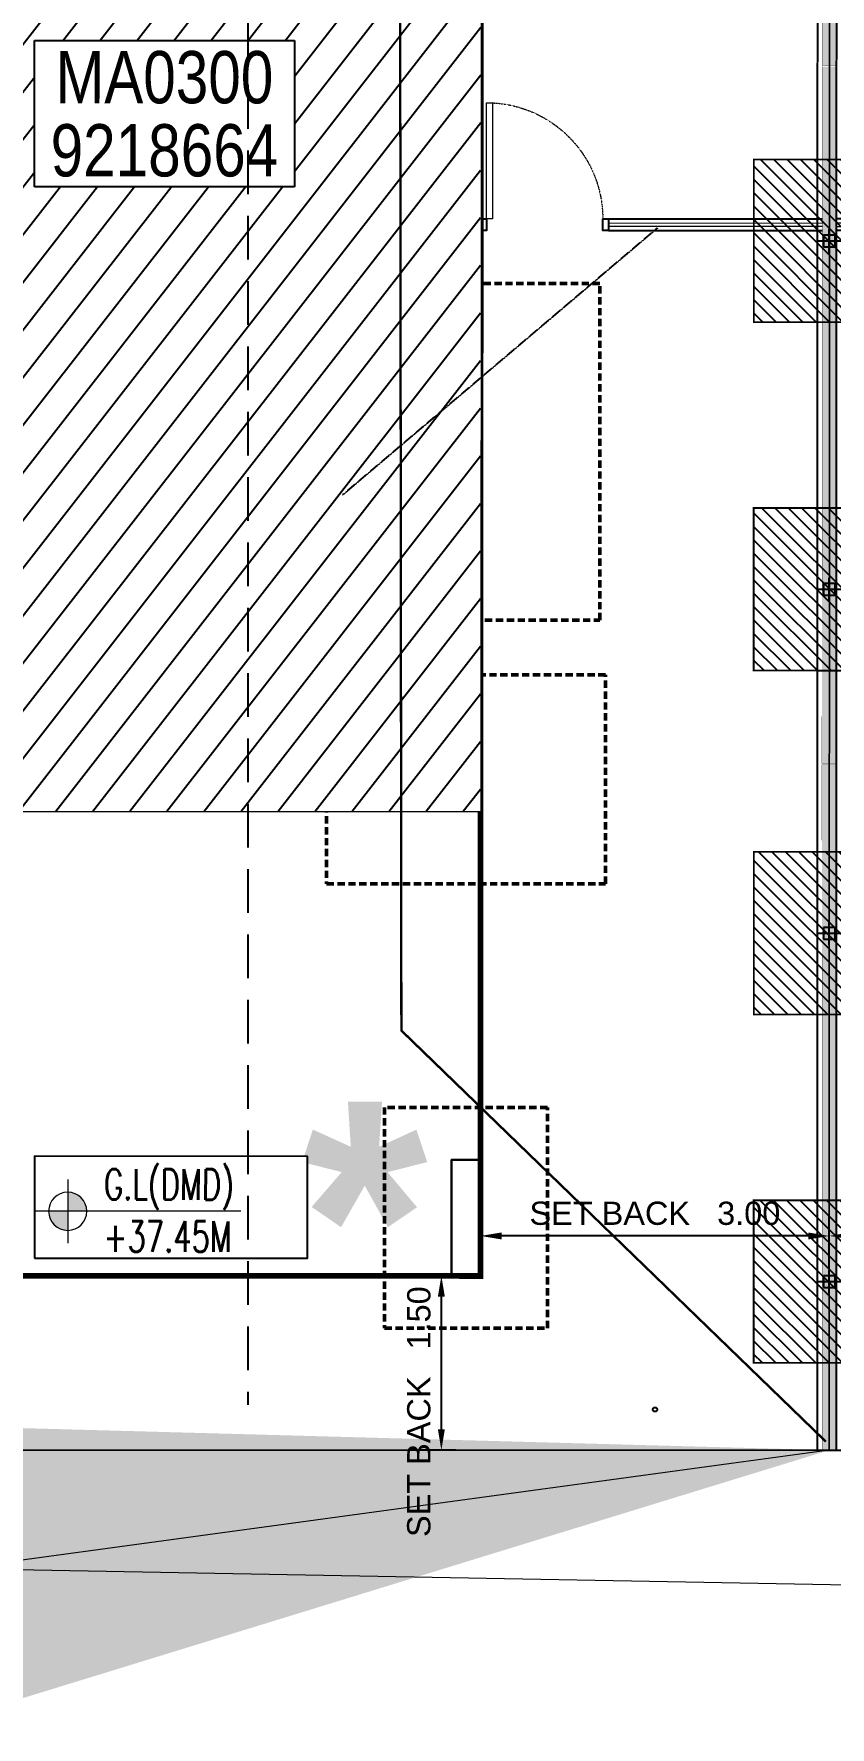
# Model space of a CAD drawing. Header units: centimetres. Extents: x -6122352 to 7132207, y -1694241 to 1947892.
# Drawn here: x 70825 to 77676, y -134846 to -120267 of the extents above; entities that cross this region are included whole.
import ezdxf
from ezdxf.xclip import XClip

# ---------------------------------------------------------------- set-up
doc = ezdxf.new("R2010")
doc.units = ezdxf.units.CM
doc.header["$MEASUREMENT"] = 0
doc.header["$XCLIPFRAME"] = 2
doc.header["$PDMODE"] = 66
doc.header["$PDSIZE"] = 100
for name, pattern in [('2. HG-ST XR COL 3A (5V 7V 9V 11V - GF (4M & 5D-E)$0$HIDDEN', [0.375, 0.25, -0.125]), ('23585-XR-AR-END-GROUND FLOOR$0$XR-END-GROUND FLOOR PLAN$0$HIDDEN2', [0.1875, 0.125, -0.0625]), ('DASHED2', [0.375, 0.25, -0.125]), ('XR-AR-END-SETTING OUT PLAN$0$23261-XR-AR-SI-GF$0$HIDDEN', [0.375, 0.25, -0.125]), ('XR-AR-END-SETTING OUT PLAN$0$23585-XR-AR-END-GROUND FLOOR$0$23261-XR-AR-SI-GF$0$HIDDEN', [0.375, 0.25, -0.125]), ('XR-AR-END-SETTING OUT PLAN$0$23585-XR-AR-END-GROUND FLOOR$0$945-4P-1-101-GROUND FLOOR PLAN$0$XR-MIDDLE-GROUND FLOOR PLAN$0$HIDDEN2', [0.1875, 0.125, -0.0625]), ('XR-AR-END-SETTING OUT PLAN$0$23585-XR-AR-END-GROUND FLOOR$0$XR-END-GROUND FLOOR PLAN$0$HIDDEN2', [0.1875, 0.125, -0.0625]), ('XR-AR-END-SETTING OUT PLAN$0$23585-XR-AR-END-GROUND FLOOR$0$XR-END-GROUND FLOOR PLAN$0$xf_6a1$0$DASHED', [0.75, 0.5, -0.25])]:
    doc.linetypes.add(name, pattern=pattern)
for name, color, linetype in [('00-MI-DIM', 7, 'Continuous'), ('23585-XR-AR-BOUNDARY WALLS AND SETBACKS$0$setback', 7, 'XR-AR-END-SETTING OUT PLAN$0$23261-XR-AR-SI-GF$0$HIDDEN'), ('@MI-FOOTINGS', 7, 'Continuous'), ('@MI-REF LAYER', 7, 'Continuous'), ('@MI-TYPE-02', 6, 'Continuous'), ('B_TH_6', 7, 'Continuous'), ('S-DIMENSION', 251, 'Continuous'), ('XR-AR-END-SETTING OUT PLAN$0$23585-XR-AR-END-GROUND FLOOR$0$A-Flor-Strs', 1, 'Continuous'), ('XREF1$0$S-LEVELS', 2, 'Continuous'), ('XREF1$0$TYPICAL NEW PROFILE', 3, 'Continuous')]:
    doc.layers.add(name, color=color, linetype=linetype)
for name, color, linetype, lineweight, true_color in [('08-Compound Wall-2', 6, 'Continuous', 25, 0xff00ff), ('08-Compound Wall-3', 5, 'Continuous', 25, 0x0000ff), ('23585-XR-AR-DAMAC PLOT LIMITS$0$1-End units', 7, 'Continuous', 5, 0xf8991e)]:
    doc.layers.add(name, color=color, linetype=linetype, lineweight=lineweight, true_color=true_color)
for name, color, linetype, lineweight in [('23585-XR-AR-END-GROUND FLOOR$0$A-LOVR-PLAN', 251, 'Continuous', 9), ('@ Foundations', 4, 'DASHED2', 50), ('A-ANNO-TEXT', 3, 'Continuous', 25), ('XR-AR-END-SETTING OUT PLAN$0$23585-XR-AR-END-GROUND FLOOR$0$A-DOOR-FULL', 1, 'Continuous', 9), ('XR-AR-END-SETTING OUT PLAN$0$23585-XR-AR-END-GROUND FLOOR$0$A-EQUP-KITN-PLAN', 202, 'Continuous', 9), ('XR-AR-END-SETTING OUT PLAN$0$23585-XR-AR-END-GROUND FLOOR$0$A-FLOR-OVHD', 9, 'XR-AR-END-SETTING OUT PLAN$0$23585-XR-AR-END-GROUND FLOOR$0$23261-XR-AR-SI-GF$0$HIDDEN', 15), ('XR-AR-END-SETTING OUT PLAN$0$23585-XR-AR-END-GROUND FLOOR$0$A-GLAZ-SILL', 8, 'Continuous', 5), ('XR-AR-END-SETTING OUT PLAN$0$23585-XR-AR-END-GROUND FLOOR$0$A-GLAZ-WNDO', 232, 'Continuous', 9), ('XR-AR-END-SETTING OUT PLAN$0$23585-XR-AR-END-GROUND FLOOR$0$A-LOVR-PLAN', 111, 'Continuous', 9), ('XR-AR-END-SETTING OUT PLAN$0$23585-XR-AR-END-GROUND FLOOR$0$A-WALL', 7, 'Continuous', 30), ('XR-AR-END-SETTING OUT PLAN$0$23585-XR-AR-END-GROUND FLOOR$0$S-COLS', 51, 'Continuous', 40), ('XR-AR-END-SETTING OUT PLAN$0$23585-XR-AR-END-GROUND FLOOR$0$S-COLS-PATT', 8, 'Continuous', 5), ('XREF1$0$36-TAGLVL', 23, 'Continuous', 9)]:
    doc.layers.add(name, color=color, linetype=linetype, lineweight=lineweight)
doc.styles.add('Arial', font='arialbd.ttf')
doc.styles.add('Gen-Text', font='arial.ttf', dxfattribs={"height": 2.5})
doc.styles.add('Schueco-BEMSTIL', font='isocpeur.ttf', dxfattribs={"width": 0.9})
doc.styles.get("Standard").update_dxf_attribs({"font": 'arial.ttf'})
doc.styles.add('Xref group 33-41$0$Overall SOP Plan$0$LAC-609-NG10-1-XREF-GRID-125SC$0$GRID-DIM-NO', font='arial.ttf', dxfattribs={"width": 0.8})
doc.styles.add('XREF1$0$DLT_TEXT', font='romans.shx', dxfattribs={"width": 0.7})
doc.dimstyles.new('Dim Arrow Ann', dxfattribs={"dimtxt": 2.5, "dimasz": 3, "dimexe": 1.5, "dimexo": 1.5, "dimgap": 1, "dimtad": 1, "dimdec": 0, "dimlfac": 1000, "dimzin": 0, "dimdsep": 46, "dimtxsty": 'Gen-Text', "dimblk": 'ARCHTICK', "dimcen": 0, "dimclrd": 7, "dimclre": 7, "dimclrt": 7, "dimadec": 0, "dimazin": 0, "dimtfac": 1, "dimtdec": 0, "dimtofl": 0, "dimtmove": 2, "dimatfit": 3, "dimfxl": 1, "dimtolj": 1, "dimtzin": 0, "dimlwd": 0, "dimlwe": 0, "dimarcsym": 0})
doc.dimstyles.new('LEADER', dxfattribs={"dimtxt": 0.18, "dimasz": 0.25, "dimexe": 0.18, "dimexo": 0.0625, "dimgap": 0.09, "dimtad": 0, "dimtih": 1, "dimtoh": 1, "dimdec": 4, "dimzin": 0, "dimdsep": 46, "dimtxsty": 'Standard', "dimblk": 'DOT', "dimcen": 0.09, "dimadec": 0, "dimazin": 0, "dimtfac": 1, "dimtdec": 4, "dimtofl": 0, "dimtmove": 0, "dimatfit": 3, "dimldrblk": 'DOT', "dimfxl": 1, "dimtolj": 1, "dimtzin": 0, "dimarcsym": 0})
doc.dimstyles.new('MI- JWC-TXT-2.5 MM', dxfattribs={"dimscale": 1.5, "dimtxt": 2.5, "dimasz": 1, "dimexe": 2, "dimexo": 1, "dimgap": 1, "dimtad": 1, "dimdec": 0, "dimdsep": 46, "dimtxsty": 'Schueco-BEMSTIL', "dimblk": 'OPEN30', "dimcen": 0, "dimdle": 2, "dimclrd": 140, "dimclre": 8, "dimclrt": 40, "dimadec": 0, "dimazin": 2, "dimtfac": 1, "dimtdec": 0, "dimtix": 1, "dimtmove": 2, "dimatfit": 3, "dimldrblk": 'OPEN', "dimfxl": 2, "dimlwd": -1, "dimlwe": -1, "dimarcsym": 0})
doc.dimstyles.get("Standard").update_dxf_attribs({"dimtxt": 5, "dimasz": 0.5, "dimexe": 0.18, "dimexo": 0.0625, "dimgap": 0.09, "dimtad": 0, "dimtih": 1, "dimtoh": 1, "dimdec": 0, "dimzin": 0, "dimdsep": 46, "dimtxsty": 'Standard', "dimcen": 0.09, "dimadec": 0, "dimazin": 0, "dimtfac": 1, "dimtdec": 0, "dimtofl": 0, "dimtmove": 0, "dimatfit": 3, "dimfxl": 1, "dimtolj": 1, "dimtzin": 0, "dimarcsym": 0})

# ---------------------------------------------------------------- blocks, each defined once
blk = doc.blocks.new('23585-XR-AR-BOUNDARY WALLS AND SETBACKS')
at = {"layer": '08-Compound Wall-2'}
for points in [[(496541.773, 2768864.58), (496524.152, 2768880.726), (496522.091, 2768878.478), (496518.038, 2768874.054), (496513.985, 2768869.63), (496509.931, 2768865.207), (496505.878, 2768860.783), (496503.75, 2768858.46), (496501.824, 2768856.359), (496497.771, 2768851.935), (496497.568, 2768851.714), (496493.717, 2768847.511), (496493.515, 2768847.29), (496489.461, 2768842.866), (496487.67, 2768840.911), (496505.291, 2768824.764)], [(496541.773, 2768864.58), (496541.841, 2768864.654), (496541.908, 2768864.728)]]:
    blk.add_lwpolyline(points, dxfattribs=at)
at = {"layer": '23585-XR-AR-BOUNDARY WALLS AND SETBACKS$0$setback', "ltscale": 40, "const_width": 0.05}
blk.add_lwpolyline([(496524.331, 2768876.629), (496524.23, 2768876.519), (496520.176, 2768872.095), (496516.123, 2768867.671), (496512.069, 2768863.247), (496508.016, 2768858.823), (496505.888, 2768856.501), (496503.962, 2768854.4), (496499.909, 2768849.976), (496499.707, 2768849.755), (496495.856, 2768845.552), (496495.653, 2768845.331), (496491.699, 2768841.016), (496506.076, 2768827.842), (496510.233, 2768832.378), (496514.286, 2768836.802), (496518.34, 2768841.226), (496522.393, 2768845.65), (496526.447, 2768850.074), (496530.5, 2768854.497), (496534.553, 2768858.921), (496538.708, 2768863.456), (496524.331, 2768876.629)], dxfattribs=at)
blk = doc.blocks.new('A$C9d9485f6')
at = {"layer": 'A-ANNO-TEXT', "rotation": 312.4881850805905}
blk.add_blockref('23585-XR-AR-BOUNDARY WALLS AND SETBACKS', (-2377088.535, -1504219.252), dxfattribs=at)
blk = doc.blocks.new('23585-XR-AR-DAMAC PLOT LIMITS')
at = {"layer": '23585-XR-AR-DAMAC PLOT LIMITS$0$1-End units', "color": 251, "true_color": 0x636466}
for points in [[(496524.146, 2768880.868), (496526.071, 2768882.969), (496530.327, 2768887.614), (496548.022, 2768871.4), (496541.841, 2768864.654)], [(496517.964, 2768874.121), (496522.018, 2768878.545), (496524.146, 2768880.868), (496541.841, 2768864.654), (496535.659, 2768857.908)]]:
    blk.add_lwpolyline(points, close=True, dxfattribs=at)
blk = doc.blocks.new('A$Cf093b529')
at = {"layer": 'A-ANNO-TEXT'}
blk.add_blockref('23585-XR-AR-DAMAC PLOT LIMITS', (-495391.99, -2768603.442), dxfattribs=at)
blk = doc.blocks.new('_ArchTick')
at = {"color": 0, "linetype": 'ByBlock', "const_width": 0.15}
blk.add_lwpolyline([(-0.5, -0.5), (0.5, 0.5)], dxfattribs=at)
blk = doc.blocks.new('XR-AR-END-SETTING OUT PLAN$0$23585-XR-AR-END-GROUND FLOOR$0$XR-END-GROUND FLOOR PLAN$0$A$C69996ABC')
at = {"layer": 'XR-AR-END-SETTING OUT PLAN$0$23585-XR-AR-END-GROUND FLOOR$0$A-GLAZ-SILL'}
blk.add_line((0.25, 1), (0.25, 0.1), dxfattribs=at)
at = {"layer": 'XR-AR-END-SETTING OUT PLAN$0$23585-XR-AR-END-GROUND FLOOR$0$A-GLAZ-WNDO'}
for p, q in [((0, 1), (0, 0.95)), ((0.25, 1), (0, 1)), ((0, 0.95), (0.15, 0.95)), ((0, 0.95), (0, 0.15)), ((0.15, 0.95), (0.15, 1)), ((0.15, 1), (0.15, 0.1)), ((0.15, 0.15), (0, 0.15)), ((0, 0.1), (0, 0.15)), ((0.15, 0.1), (0.15, 0.15)), ((0.25, 0.1), (0, 0.1))]:
    blk.add_line(p, q, dxfattribs=at)
blk.add_lwpolyline([(0, 0.95), (0, 0.15), (0.05, 0.15), (0.05, 0.95)], close=True, dxfattribs=at)
blk.add_lwpolyline([(0.05, 0.1), (0, 0.1)], dxfattribs=at)
blk = doc.blocks.new('*U35')
for points in [[(91, 0), (41, 0), (41, 1021), (91, 1021)], [(0, 0), (38, 0), (38, -50), (50, -50), (50, -250), (0, -250)], [(1100, 0), (1062, 0), (1062, -50), (1050, -50), (1050, -250), (1100, -250)]]:
    blk.add_lwpolyline(points, close=True)
at = {"color": 8, "linetype": 'XR-AR-END-SETTING OUT PLAN$0$23585-XR-AR-END-GROUND FLOOR$0$XR-END-GROUND FLOOR PLAN$0$HIDDEN2'}
blk.add_arc((41, 0), 1021, 0, 90, dxfattribs=at)
at = {"layer": 'XR-AR-END-SETTING OUT PLAN$0$23585-XR-AR-END-GROUND FLOOR$0$A-GLAZ-SILL', "linetype": 'XR-AR-END-SETTING OUT PLAN$0$23585-XR-AR-END-GROUND FLOOR$0$945-4P-1-101-GROUND FLOOR PLAN$0$XR-MIDDLE-GROUND FLOOR PLAN$0$HIDDEN2', "ltscale": 3}
blk.add_lwpolyline([(0, 0), (1100, 0), (1100, -250), (0, -250)], close=True, dxfattribs=at)
blk = doc.blocks.new('*U37')
for points in [[(91, 0), (41, 0), (41, 1021), (91, 1021)], [(0, 0), (38, 0), (38, -50), (50, -50), (50, -110), (0, -110)], [(1100, 0), (1062, 0), (1062, -50), (1050, -50), (1050, -110), (1100, -110)]]:
    blk.add_lwpolyline(points, close=True)
at = {"color": 8, "linetype": 'XR-AR-END-SETTING OUT PLAN$0$23585-XR-AR-END-GROUND FLOOR$0$XR-END-GROUND FLOOR PLAN$0$HIDDEN2'}
blk.add_arc((41, 0), 1021, 0, 90, dxfattribs=at)
at = {"layer": 'XR-AR-END-SETTING OUT PLAN$0$23585-XR-AR-END-GROUND FLOOR$0$A-GLAZ-SILL', "linetype": 'XR-AR-END-SETTING OUT PLAN$0$23585-XR-AR-END-GROUND FLOOR$0$945-4P-1-101-GROUND FLOOR PLAN$0$XR-MIDDLE-GROUND FLOOR PLAN$0$HIDDEN2', "ltscale": 3}
blk.add_lwpolyline([(0, 0), (1100, 0), (1100, -110), (0, -110)], close=True, dxfattribs=at)
blk = doc.blocks.new('*U129')
for points in [[(91, 0), (41, 0), (41, 1021), (91, 1021)], [(0, 0), (38, 0), (38, -50), (50, -50), (50, -122), (0, -122)], [(1100, 0), (1062, 0), (1062, -50), (1050, -50), (1050, -122), (1100, -122)]]:
    blk.add_lwpolyline(points, close=True)
at = {"color": 8, "linetype": 'XR-AR-END-SETTING OUT PLAN$0$23585-XR-AR-END-GROUND FLOOR$0$XR-END-GROUND FLOOR PLAN$0$HIDDEN2'}
blk.add_arc((41, 0), 1021, 0, 90, dxfattribs=at)
at = {"layer": 'XR-AR-END-SETTING OUT PLAN$0$23585-XR-AR-END-GROUND FLOOR$0$A-GLAZ-SILL', "linetype": 'XR-AR-END-SETTING OUT PLAN$0$23585-XR-AR-END-GROUND FLOOR$0$945-4P-1-101-GROUND FLOOR PLAN$0$XR-MIDDLE-GROUND FLOOR PLAN$0$HIDDEN2', "ltscale": 3}
blk.add_lwpolyline([(0, 0), (1100, 0), (1100, -122), (0, -122)], close=True, dxfattribs=at)
blk = doc.blocks.new('XR-AR-END-SETTING OUT PLAN$0$23585-XR-AR-END-GROUND FLOOR$0$XR-END-GROUND FLOOR PLAN$0$A$C45491A9B')
blk.add_lwpolyline([(-50, 0), (0, 0), (0, 1000), (-50, 1000)], close=True)
at = {"color": 8, "linetype": 'XR-AR-END-SETTING OUT PLAN$0$23585-XR-AR-END-GROUND FLOOR$0$XR-END-GROUND FLOOR PLAN$0$HIDDEN2'}
blk.add_arc((0, 0), 1000, 90, 180, dxfattribs=at)
blk = doc.blocks.new('XR-AR-END-SETTING OUT PLAN$0$23585-XR-AR-END-GROUND FLOOR$0$A$C75a8815d')
at = {"layer": 'XR-AR-END-SETTING OUT PLAN$0$23585-XR-AR-END-GROUND FLOOR$0$S-COLS', "color": 252, "lineweight": 30}
for points in [[(0, 3500), (0, 2700), (250, 2700), (250, 3500)], [(0, 0), (0, 550), (250, 550), (250, 0)], [(0, -4000), (0, -3000), (250, -3000), (250, -4000)]]:
    blk.add_lwpolyline(points, close=True, dxfattribs=at)
blk = doc.blocks.new('23585-XR-AR-END-GROUND FLOOR$0$XR-END-GROUND FLOOR PLAN$0$A$C45491A9B')
blk.add_lwpolyline([(-50, 0), (0, 0), (0, 1000), (-50, 1000)], close=True)
at = {"color": 8, "linetype": '23585-XR-AR-END-GROUND FLOOR$0$XR-END-GROUND FLOOR PLAN$0$HIDDEN2'}
blk.add_arc((0, 0), 1000, 90, 180, dxfattribs=at)
blk = doc.blocks.new('XR-AR-END-SETTING OUT PLAN')
at = {"layer": '08-Compound Wall-3'}
for p, q in [((1900, 10600), (-523, 10600)), ((1900, 10500), (-523, 10500))]:
    blk.add_line(p, q, dxfattribs=at)
for points in [[(1950, 10600), (1900, 10600), (1900, 10500), (1950, 10500)], [(3000, 10600), (2950, 10600), (2950, 10500), (3000, 10500)]]:
    blk.add_lwpolyline(points, close=True, dxfattribs=at)
at = {"layer": '23585-XR-AR-END-GROUND FLOOR$0$A-LOVR-PLAN'}
blk.add_lwpolyline([(1900, 10535), (1900, 10565), (-523, 10565), (-523, 10535)], close=True, dxfattribs=at)
blk.add_lwpolyline([(1900, 10600), (1900, 10500)], dxfattribs=at)
at = {"layer": 'XR-AR-END-SETTING OUT PLAN$0$23585-XR-AR-END-GROUND FLOOR$0$A-EQUP-KITN-PLAN', "color": 8}
for p, q in [((3850, 11100), (3850, 13150)), ((5650, 11100), (3850, 11100))]:
    blk.add_line(p, q, dxfattribs=at)
at = {"layer": 'XR-AR-END-SETTING OUT PLAN$0$23585-XR-AR-END-GROUND FLOOR$0$A-EQUP-KITN-PLAN', "color": 8, "linetype": 'XR-AR-END-SETTING OUT PLAN$0$23585-XR-AR-END-GROUND FLOOR$0$XR-END-GROUND FLOOR PLAN$0$xf_6a1$0$DASHED'}
blk.add_line((5650, 10900), (3850, 10900), dxfattribs=at)
at = {"layer": 'XR-AR-END-SETTING OUT PLAN$0$23585-XR-AR-END-GROUND FLOOR$0$A-FLOR-OVHD', "color": 8, "ltscale": 5}
for p, q in [((5650, 12950), (5650, 11300)), ((5750, 12950), (5750, 11300)), ((3750, 11000), (3250, 10500)), ((3250, 11000), (3750, 10500)), ((4150, 9210), (3250, 9610)), ((3250, 9210), (4150, 9610))]:
    blk.add_line(p, q, dxfattribs=at)
at = {"layer": 'XR-AR-END-SETTING OUT PLAN$0$23585-XR-AR-END-GROUND FLOOR$0$A-FLOR-OVHD', "color": 8}
blk.add_line((3200, 10250), (3200, 9000), dxfattribs=at)
at = {"layer": 'XR-AR-END-SETTING OUT PLAN$0$23585-XR-AR-END-GROUND FLOOR$0$A-FLOR-OVHD', "color": 8, "ltscale": 5}
blk.add_lwpolyline([(3250, 9210), (4150, 9210), (4150, 9610), (3250, 9610)], close=True, dxfattribs=at)
at = {"layer": 'XR-AR-END-SETTING OUT PLAN$0$23585-XR-AR-END-GROUND FLOOR$0$A-Flor-Strs', "color": 8}
for p, q in [((3000, 10250), (3000, 9000)), ((3300, 10250), (3300, 9000)), ((3300, 9550), (3171, 9681)), ((3000, 9550), (3300, 9550)), ((3300, 9550), (3171, 9419))]:
    blk.add_line(p, q, dxfattribs=at)
at = {"layer": 'XR-AR-END-SETTING OUT PLAN$0$23585-XR-AR-END-GROUND FLOOR$0$A-GLAZ-SILL', "color": 8}
blk.add_line((3250, 6050), (3250, 8200), dxfattribs=at)
at = {"layer": 'XR-AR-END-SETTING OUT PLAN$0$23585-XR-AR-END-GROUND FLOOR$0$A-GLAZ-WNDO', "color": 8}
for p, q in [((3000, 8200), (3000, 8150)), ((3150, 8200), (3150, 8150)), ((3150, 6100), (3150, 8200)), ((3150, 8150), (3000, 8150)), ((3000, 7448), (3000, 7498)), ((3000, 7498), (3150, 7498)), ((3150, 7448), (3000, 7448)), ((3150, 7498), (3150, 7448)), ((3000, 6747), (3000, 6797)), ((3000, 6797), (3150, 6797)), ((3150, 6747), (3000, 6747)), ((3150, 6797), (3150, 6747)), ((3000, 6050), (3000, 6100)), ((3000, 6100), (3150, 6100)), ((3000, 6050), (3250, 6050)), ((3150, 6100), (3150, 6050))]:
    blk.add_line(p, q, dxfattribs=at)
for points in [[(3250, 8200), (3000, 8200)], [(3000, 7498), (3000, 8150)], [(3050, 8150), (3050, 7498)], [(3000, 6100), (3000, 7448)], [(3050, 7448), (3050, 6797)], [(3050, 6747), (3050, 6100)]]:
    blk.add_lwpolyline(points, dxfattribs=at)
at = {"layer": 'XR-AR-END-SETTING OUT PLAN$0$23585-XR-AR-END-GROUND FLOOR$0$A-LOVR-PLAN', "color": 8}
for points in [[(1950, 10600), (1900, 10600), (1900, 10500), (1950, 10500)], [(3000, 10600), (2950, 10600), (2950, 10500), (3000, 10500)]]:
    blk.add_lwpolyline(points, close=True, dxfattribs=at)
blk.add_lwpolyline([(1900, 10600), (1900, 10500)], dxfattribs=at)
at = {"layer": 'XR-AR-END-SETTING OUT PLAN$0$23585-XR-AR-END-GROUND FLOOR$0$A-WALL', "color": 8}
for points in [[(9250, 6650), (9050, 6650), (9050, 8750), (6850, 8750), (6850, 8700), (6750, 8700), (6750, 8750), (6650, 8750), (6650, 8850), (6950, 8850), (6950, 8900), (7050, 8900), (7050, 8850), (9050, 8850), (9050, 10350), (7050, 10350), (7050, 9800), (6950, 9800), (6950, 10550), (7050, 10550), (7050, 10450), (9050, 10450), (9050, 19523), (9250, 19523)], [(5650, 10500), (5750, 10500), (5750, 11300), (5650, 11300)], [(4790, 8750), (3250, 8750), (3250, 8200), (3000, 8200), (3000, 9000), (4540, 9000), (4540, 9050), (4790, 9050)], [(5650, 8750), (4790, 8750), (4790, 8850), (5650, 8850)], [(3250, 5750), (3250, 5750), (3250, 6050), (3000, 6050), (3000, 5500), (3250, 5500)], [(3250, 5500), (7760, 5500), (7760, 5750), (3250, 5750)]]:
    blk.add_lwpolyline(points, close=True, dxfattribs=at)
for points in [[(3850, 10500), (5750, 10500), (5750, 10250), (4790, 10250), (4790, 10150), (4540, 10150), (4540, 10250), (3000, 10250), (3000, 12000), (3250, 12000), (3250, 11100), (3850, 11100), (3850, 10500)], [(3750, 10700), (3750, 11000), (3450, 11000), (3250, 11000), (3250, 10500), (3750, 10500), (3750, 10700)], [(6750, 7650), (6750, 7800), (6850, 7800), (6850, 7750), (7450, 7750), (7450, 5750), (7350, 5750), (7350, 7650), (6750, 7650)]]:
    blk.add_lwpolyline(points, dxfattribs=at)
at = {"color": 8, "xscale": 1000.000000000001, "yscale": 1000.000000000001, "zscale": 1000.000000000001}
blk.add_blockref('XR-AR-END-SETTING OUT PLAN$0$23585-XR-AR-END-GROUND FLOOR$0$XR-END-GROUND FLOOR PLAN$0$A$C69996ABC', (3000, 11900), dxfattribs=at)
at = {"layer": '23585-XR-AR-END-GROUND FLOOR$0$A-LOVR-PLAN'}
blk.add_blockref('23585-XR-AR-END-GROUND FLOOR$0$XR-END-GROUND FLOOR PLAN$0$A$C45491A9B', (2950, 10600), dxfattribs=at)
at = {"layer": 'XR-AR-END-SETTING OUT PLAN$0$23585-XR-AR-END-GROUND FLOOR$0$A-DOOR-FULL', "color": 8, "xscale": -1, "rotation": 270}
blk.add_blockref('*U35', (4790, 9050), dxfattribs=at)
at = {"layer": 'XR-AR-END-SETTING OUT PLAN$0$23585-XR-AR-END-GROUND FLOOR$0$A-DOOR-FULL', "color": 8}
for name, p, xscale, yscale, zscale, rotation in [('*U37', (6650, 8750), 0.9090909090912127, 0.9090909090912127, 0.9090909090912127, 179.9999999999999), ('*U129', (6850, 8700), 0.8181818181818152, 0.8181818181818152, 0.8181818181818152, 270)]:
    blk.add_blockref(name, p, dxfattribs=dict(at, xscale=xscale, yscale=yscale, zscale=zscale, rotation=rotation))
at = {"layer": 'XR-AR-END-SETTING OUT PLAN$0$23585-XR-AR-END-GROUND FLOOR$0$A-LOVR-PLAN', "color": 8}
blk.add_blockref('XR-AR-END-SETTING OUT PLAN$0$23585-XR-AR-END-GROUND FLOOR$0$XR-END-GROUND FLOOR PLAN$0$A$C45491A9B', (2950, 10600), dxfattribs=at)
at = {"layer": 'XR-AR-END-SETTING OUT PLAN$0$23585-XR-AR-END-GROUND FLOOR$0$S-COLS-PATT', "color": 8}
blk.add_blockref('XR-AR-END-SETTING OUT PLAN$0$23585-XR-AR-END-GROUND FLOOR$0$A$C75a8815d', (3000, 5500), dxfattribs=at)
blk = doc.blocks.new('END UNIT')
at = {"xscale": 0.001, "yscale": 0.001, "zscale": 0.001}
blk.add_blockref('XR-AR-END-SETTING OUT PLAN', (-9.15, 0), dxfattribs=at)
blk = doc.blocks.new('TH_6')
blk.add_blockref('END UNIT', (495802.305, 2769163.997))
at = {"xscale": -1}
blk.add_blockref('END UNIT', (495838.305, 2769163.997), dxfattribs=at)
at = {"insert": (495843.455, 2769166.997), "char_height": 2, "attachment_point": 2, "style": 'Arial'}
blk.add_mtext('\\pxqc;*', dxfattribs=at)
blk = doc.blocks.new('A$Ce2a03a74')
at = {"layer": 'S-DIMENSION'}
blk.add_circle((51328, 28), 18.2, dxfattribs=at)
at = {"layer": 'B_TH_6', "xscale": 999.9914829579993, "yscale": 999.9914829579993, "zscale": 999.9914829579993}
blk.add_blockref('TH_6', (-495790405, -2769140733), dxfattribs=at)
blk = doc.blocks.new('23585-XR-AR-MALDIVE-2$0$TH_6')
at = {"ltscale": 10, "xscale": 0.00100002623446598, "yscale": 0.00100002623446598, "zscale": 0.00100002623446598}
blk.add_blockref('A$Ce2a03a74', (495794.627, 2769164.318), dxfattribs=at)
at = {"layer": '@ Foundations', "linetype": 'DASHED2', "ltscale": 0.25}
for points in [[(495843.18, 2769171.142), (495845.48, 2769171.142), (495845.48, 2769174.042), (495843.18, 2769174.042)], [(495845.53, 2769168.872), (495845.53, 2769170.672), (495843.13, 2769170.672), (495843.13, 2769168.872)], [(495843.63, 2769165.047), (495845.03, 2769165.047), (495845.03, 2769166.947), (495843.63, 2769166.947)]]:
    blk.add_lwpolyline(points, close=True, dxfattribs=at)
blk = doc.blocks.new('A$C0dde5bbf')
at = {"color": 1, "true_color": 0xeb0000, "const_width": 0.008}
blk.add_lwpolyline([(45.153, 0), (39.153, 0), (33.153, 0), (27.153, 0), (21.153, 0), (15.153, 0), (9.153, 0), (0, 0), (0.001, 24), (2.853, 24), (8.853, 24), (9.153, 24), (14.853, 24), (15.153, 24), (21.153, 24), (24.003, 24), (27.153, 24), (33.153, 24), (39.153, 24), (45.153, 24), (51.153, 24), (54.303, 24), (54.303, 0)], close=True, dxfattribs=at)
blk = doc.blocks.new('A$C3d83a01e')
at = {"color": 1, "true_color": 0xeb0000, "const_width": 0.008}
blk.add_lwpolyline([(45.15, 0), (39.15, 0), (33.15, 0), (27.15, 0), (21.15, 0), (15.15, 0), (9.15, 0), (0, 0), (0, 24), (2.85, 24), (9.15, 24), (12, 24), (15.15, 24), (21.15, 24), (27.15, 24), (33.15, 24), (39.15, 24), (45.15, 24), (54.298, 24), (54.297, 0)], close=True, dxfattribs=at)
blk = doc.blocks.new('XREF1$0$LVL  ATTR')
at = {"color": 7}
blk.add_wipeout([(-0.337, 0.384), (1.897, 0.384), (1.897, -0.45), (-0.337, -0.45)], dxfattribs=at)
at = {"layer": 'XREF1$0$36-TAGLVL', "extrusion": (-4.88814e-07, 1.40652e-17, 1)}
h = blk.add_hatch(color=252, dxfattribs=at)
h.paths.add_polyline_path([(-0.065, 0.156, 0.414214), (-0.222, 0), (-0.065, 0)])
h.paths.add_polyline_path([(0.091, 0), (-0.065, 0), (-0.065, -0.156, 0.414214)])
for p, q in [((-0.065, -0.26), (-0.065, 0.26)), ((1.351, 0, 0), (-0.325, 0, 0))]:
    blk.add_line(p, q, dxfattribs=at)
blk.add_circle((-0.065, 0, 0), 0.156, dxfattribs=at)
at = {"layer": 'XREF1$0$S-LEVELS', "color": 1}
blk.add_lwpolyline([(-0.337, 0.384), (1.897, 0.384), (1.897, -0.45), (-0.337, -0.45)], close=True, dxfattribs=at)
at = {"layer": 'XREF1$0$TYPICAL NEW PROFILE', "color": 3, "style": 'XREF1$0$DLT_TEXT', "width": 0.7}
for tag, p in [('+0.00M', (0.241, 0.067, 0)), ('S.S.L', (0.241, -0.345, 0))]:
    blk.add_attdef(tag, p, '', height=0.25, dxfattribs=at)
blk = doc.blocks.new('_Dot')
at = {"color": 0, "linetype": 'ByBlock', "lineweight": -2}
blk.add_line((-0.5, 0), (-1, 0), dxfattribs=at)
at = {"color": 0, "linetype": 'ByBlock', "const_width": 0.5}
blk.add_lwpolyline([(-0.25, 0, 1), (0.25, 0, 1)], format="xyb", close=True, dxfattribs=at)
blk = doc.blocks.new('*D466')
at = {"color": 0, "lineweight": -2, "transparency": 16777216}
for p, q in [((494370.487, 2767861.996), (494370.914, 2767861.996)), ((494370.734, 2767860.675), (494370.734, 2767861.816)), ((494370.859, 2767860.495), (494370.554, 2767860.495))]:
    blk.add_line(p, q, dxfattribs=at)
at = {"color": 0, "transparency": 16777216}
for points in [[(494370.704, 2767861.816), (494370.764, 2767861.816), (494370.734, 2767861.996)], [(494370.704, 2767860.675), (494370.764, 2767860.675), (494370.734, 2767860.495)]]:
    blk.add_solid(points, dxfattribs=at)
at = {"layer": 'Defpoints', "color": 0, "transparency": 16777216}
for p in [(494370.424, 2767861.996), (494370.734, 2767861.996), (494370.921, 2767860.495)]:
    blk.add_point(p, dxfattribs=at)
at = {"color": 0, "transparency": 16777216, "insert": (494370.541, 2767860.827), "char_height": 0.2, "attachment_point": 5, "rotation": 90}
blk.add_mtext('\\A1;SET BACK   1.50', dxfattribs=at)
blk = doc.blocks.new('*D468')
at = {"color": 0, "lineweight": -2, "transparency": 16777216}
for p, q in [((494371.072, 2767862.19), (494371.072, 2767862.52)), ((494374.071, 2767862.227), (494374.071, 2767862.52)), ((494373.891, 2767862.34), (494371.252, 2767862.34))]:
    blk.add_line(p, q, dxfattribs=at)
at = {"color": 0, "transparency": 16777216}
for points in [[(494371.252, 2767862.37), (494371.252, 2767862.31), (494371.072, 2767862.34)], [(494373.891, 2767862.37), (494373.891, 2767862.31), (494374.071, 2767862.34)]]:
    blk.add_solid(points, dxfattribs=at)
at = {"layer": 'Defpoints', "color": 0, "transparency": 16777216}
for p in [(494371.072, 2767862.34), (494371.072, 2767862.127), (494374.071, 2767862.165)]:
    blk.add_point(p, dxfattribs=at)
at = {"color": 0, "transparency": 16777216, "insert": (494372.571, 2767862.534), "char_height": 0.2, "attachment_point": 5}
blk.add_mtext('\\A1;SET BACK   3.00', dxfattribs=at)
blk = doc.blocks.new('*D485')
at = {"color": 0, "lineweight": -2, "transparency": 16777216}
for p, q in [((494319.769, 2767862.074), (494319.769, 2767862.521)), ((494322.769, 2767862.045), (494322.769, 2767862.521)), ((494322.589, 2767862.341), (494319.949, 2767862.341))]:
    blk.add_line(p, q, dxfattribs=at)
at = {"color": 0, "transparency": 16777216}
for points in [[(494319.949, 2767862.371), (494319.949, 2767862.311), (494319.769, 2767862.341)], [(494322.589, 2767862.371), (494322.589, 2767862.311), (494322.769, 2767862.341)]]:
    blk.add_solid(points, dxfattribs=at)
at = {"layer": 'Defpoints', "color": 0, "transparency": 16777216}
for p in [(494319.769, 2767862.341), (494319.769, 2767862.011), (494322.769, 2767861.982)]:
    blk.add_point(p, dxfattribs=at)
at = {"color": 0, "transparency": 16777216, "insert": (494321.269, 2767862.534), "char_height": 0.2, "attachment_point": 5}
blk.add_mtext('\\A1;SET BACK   3.00', dxfattribs=at)
blk = doc.blocks.new('T2-FOOTING PLAN')
at = {"layer": '@MI-FOOTINGS', "transparency": 33554679}
h = blk.add_hatch(dxfattribs=at)
h.set_pattern_fill('ANSI31', color=8, scale=650)
h.paths.add_polyline_path([(-700, 650), (700, 650), (700, -650), (-700, -650)])
at = {"layer": '@MI-FOOTINGS', "color": 160, "true_color": 0x3340f0, "const_width": 15}
blk.add_lwpolyline([(-700, 650), (700, 650), (700, -650), (-700, -650)], close=True, dxfattribs=at)
at = {"layer": '@MI-FOOTINGS', "color": 30}
blk.add_point((0, 0), dxfattribs=at)
blk = doc.blocks.new('_Open30')
at = {"color": 0, "linetype": 'ByBlock', "lineweight": -2}
for p, q in [((-1, 0.27), (0, 0)), ((0, 0), (-1, -0.27)), ((0, 0), (-1, 0))]:
    blk.add_line(p, q, dxfattribs=at)
blk = doc.blocks.new('*D1455')
at = {"layer": '00-MI-DIM', "color": 8, "transparency": 16777216}
for p, q in [((395139, -199853), (396373, -199854)), ((395079, -200604), (396372, -200604))]:
    blk.add_line(p, q, dxfattribs=at)
at = {"layer": '00-MI-DIM', "color": 140, "transparency": 16777216}
blk.add_line((396172, -200504), (396173, -199953), dxfattribs=at)
at = {"layer": 'Defpoints', "color": 0, "transparency": 16777216}
for p in [(395039, -199853), (396173, -199853), (394979, -200604)]:
    blk.add_point(p, dxfattribs=at)
at = {"layer": '00-MI-DIM', "color": 140, "transparency": 16777216, "xscale": 100, "yscale": 100, "zscale": 100}
for p, rotation in [((396173, -199853), 89.98973417893167), ((396172, -200604), 269.9897341789317)]:
    blk.add_blockref('_Open30', p, dxfattribs=dict(at, rotation=rotation))
at = {"layer": '00-MI-DIM', "color": 40, "transparency": 16777216, "insert": (395947, -200229), "char_height": 250, "attachment_point": 5, "rotation": 89.9897, "style": 'Schueco-BEMSTIL'}
blk.add_mtext('750', dxfattribs=at)
blk = doc.blocks.new('_Open')
at = {"color": 0, "linetype": 'ByBlock', "lineweight": -2}
for p, q in [((-1, 0.2), (0, 0)), ((-1, -0.2), (0, 0)), ((0, 0), (-1, 0))]:
    blk.add_line(p, q, dxfattribs=at)
blk = doc.blocks.new('M3 REF WITH TABLES')
at = {"color": 1, "const_width": 0.02}
blk.add_lwpolyline([(84.365, 21.131), (79.288, 20.828), (69.501, 29.772), (69.247, 29.499), (69.501, 29.772), (67.143, 31.959), (66.797, 37.226)], dxfattribs=at)
blk = doc.blocks.new('A$C9e9a1b4a')
at = {"color": 1, "true_color": 0xeb0000, "const_width": 0.008}
blk.add_lwpolyline([(50.791, -13.452), (44.791, -13.452), (38.791, -13.452), (32.791, -13.452), (26.791, -13.452), (20.791, -13.452), (14.791, -13.452), (5.638, -13.452), (5.639, 10.548), (8.491, 10.548), (14.491, 10.548), (14.791, 10.548), (20.491, 10.548), (20.791, 10.548), (26.791, 10.548), (29.641, 10.548), (32.791, 10.548), (38.791, 10.548), (44.791, 10.548), (50.791, 10.548), (56.791, 10.548), (59.941, 10.548), (59.941, -13.452)], close=True, dxfattribs=at)
dim = blk.add_linear_dim(base=(56.941, -11.608), p1=(59.941, -11.783), p2=(56.941, -11.821), text='SET BACK   <>', dimstyle='Standard', override={"dimtxt": 0.2, "dimtad": 1, "dimtih": 0, "dimdec": 2})
dim.commit()
dim.dimension.update_dxf_attribs({"geometry": '*D468', "text_midpoint": (58.441, -11.414), "insert": (-494314.13, -2767873.948)})
dim = blk.add_linear_dim(base=(56.604, -11.952), p1=(56.791, -13.452), p2=(56.294, -11.952), angle=90, text='SET BACK   <>', dimstyle='Standard', override={"dimtxt": 0.2, "dimtad": 1, "dimtih": 0, "dimdec": 2, "dimtmove": 1})
dim.commit()
dim.dimension.update_dxf_attribs({"geometry": '*D466', "text_midpoint": (56.604, -13.121), "dimtype": 128, "insert": (-494314.13, -2767873.948)})
blk = doc.blocks.new('A$Ce49f4eae')
at = {"color": 1, "true_color": 0xeb0000, "const_width": 0.008}
blk.add_lwpolyline([(45.15, 0.599), (39.15, 0.599), (33.15, 0.599), (27.15, 0.599), (21.15, 0.599), (15.15, 0.599), (9.15, 0.599), (0, 0.599), (0, 24.599), (2.85, 24.599), (9.15, 24.599), (12, 24.599), (15.15, 24.599), (21.15, 24.599), (27.15, 24.599), (33.15, 24.599), (39.15, 24.599), (45.15, 24.599), (54.298, 24.599), (54.297, 0.599)], close=True, dxfattribs=at)
dim = blk.add_linear_dim(base=(0, 2.444), p1=(3, 2.085), p2=(0, 2.114), text='SET BACK   <>', dimstyle='Standard', override={"dimtxt": 0.2, "dimtad": 1, "dimtih": 0, "dimdec": 2})
dim.commit()
dim.dimension.update_dxf_attribs({"geometry": '*D485', "text_midpoint": (1.5, 2.637), "insert": (-494319.769, -2767859.897)})
blk = doc.blocks.new('T2-MID PARTITION HALF')
at = {"layer": '@MI-TYPE-02'}
h = blk.add_hatch(color=256, dxfattribs=at)
h.dxf.hatch_style = 1
h.paths.add_polyline_path([(-62.2, 5901.9), (-60, 0), (60, 0), (57.8, 5901.8)])
h.paths.add_polyline_path([(-60, 11911.9), (-62.1, 5911.9), (57.9, 5911.8), (60, 11911.8)])
h.paths.add_polyline_path([(-57.9, 17921.9), (-60, 11921.9), (60, 11921.8), (62.1, 17921.8)])
h.paths.add_polyline_path([(-55.8, 23931.9), (-57.9, 17931.9), (62.1, 17931.8), (64.2, 23931.8)])
at = {"layer": '@MI-TYPE-02', "const_width": 2.5}
for points in [[(-57.9, 17921.9), (-60, 11921.9), (60, 11921.8), (62.1, 17921.8)], [(-60, 11911.9), (-62.1, 5911.9), (57.9, 5911.8), (60, 11911.8)], [(-62.2, 5901.9), (-60, 0), (60, 0), (57.8, 5901.8)]]:
    blk.add_lwpolyline(points, close=True, dxfattribs=at)
at = {"layer": '@MI-FOOTINGS', "rotation": 89.98973417812736}
for p in [(0.8, 10411.8), (0.2, 7411.8), (0.8, 4450.9), (0.3, 1450.9)]:
    blk.add_blockref('T2-FOOTING PLAN', p, dxfattribs=at)
at = {"layer": '00-MI-DIM'}
dim = blk.add_linear_dim(base=(1193.6, 750.7), p1=(0, 0.5), p2=(59.7, 750.9), angle=89.98973, dimstyle='MI- JWC-TXT-2.5 MM', dxfattribs=at)
dim.commit()
dim.dimension.update_dxf_attribs({"geometry": '*D1455', "text_midpoint": (968.5, 375.5), "insert": (-394979, 200604.2)})

msp = doc.modelspace()

# ---------------------------------------------------------------- block references
at = {"layer": '@MI-REF LAYER', "xscale": 1000, "yscale": 1000, "zscale": 1000}
msp.add_blockref('A$C9d9485f6', (-23958.95046, 48155.57226), dxfattribs=at)

# ---------------------------------------------------------------- leaders
at = {"annotation_type": 0, "has_hookline": 1, "hookline_direction": 0, "text_width": 2372.92208, "horizontal_direction": (0.999825, -0.018684, 0)}
msp.add_leader([(77667.29337, -132461.75888), (70205.44486, -133479.87607), (78204.04845, -133629.3442)], dimstyle='Dim Arrow Ann', override={"dimscale": 0, "dimasz": 8000, "dimtad": 0}, dxfattribs=at)

# ---------------------------------------------------------------- next in the draw order: block references
at = {"layer": '@MI-REF LAYER'}
ref = msp.add_blockref('23585-XR-AR-MALDIVE-2$0$TH_6', (-496247326.37167, -2769210907.2517), dxfattribs=dict(at, xscale=1000, yscale=1000, zscale=1000, rotation=359.9901192584459))
XClip(ref).set_block_clipping_path([(495847.3946773305, 2769163.996290327), (495847.3951444335, 2769187.9361643074), (495844.3002996335, 2769187.9361991249), (495838.3002991418, 2769187.9361946657), (495832.3052257986, 2769187.9361903295), (495826.3004369352, 2769187.9363213265), (495820.3001495281, 2769187.9363291273), (495817.1551721904, 2769187.9363977872), (495814.3003452776, 2769187.9364601057), (495808.3002873205, 2769187.9364546384), (495807.8734177209, 2769187.9364567325), (495802.3002497826, 2769187.9364512516), (495801.8927909273, 2769187.9364531948), (495796.0052516342, 2769187.9364065453), (495793.3567334122, 2769187.9365685666), (495793.3523089078, 2769163.9964517718)])
ref = msp.add_blockref('23585-XR-AR-MALDIVE-2$0$TH_6', (-496208326.75748, -2769208174.62717), dxfattribs=dict(at, xscale=1000, yscale=1000, zscale=1000, rotation=359.9898026799146))
XClip(ref).set_block_clipping_path([(495793.2153109959, 2769187.9362808168), (495793.2149762735, 2769163.9962983076), (495847.2527617854, 2769163.9963486344), (495847.2530682934, 2769187.9363225577), (495838.3004571754, 2769187.9363762513), (495832.3004524545, 2769187.9363386966), (495826.3004476223, 2769187.9363010433), (495820.3004380227, 2769187.936263551), (495814.3003051635, 2769187.9363737656), (495808.3002954731, 2769187.9363360275), (495805.1553202597, 2769187.9363550907), (495802.3004406337, 2769187.9364336496), (495796.0054077078, 2769187.9363346901)])

# ---------------------------------------------------------------- next in the draw order: block references
at = {"layer": '@MI-REF LAYER', "color": 10, "xscale": 1000, "yscale": 1000, "zscale": 1000}
for name, p, rotation in [('A$C3d83a01e', (77667.27747, -132461.9846), 359.989802679316), ('A$C0dde5bbf', (23364.61104, -132452.49956), 359.9901192014406), ('A$Ce49f4eae', (77667.54764, -133060.83267), 359.9898026783844)]:
    msp.add_blockref(name, p, dxfattribs=dict(at, rotation=rotation))
at = {"layer": '@MI-TYPE-02', "color": 6}
msp.add_blockref('T2-MID PARTITION HALF', (77667.68991, -132461.75895), dxfattribs=at)

# ---------------------------------------------------------------- next in the draw order: block references
at = {"layer": '@MI-REF LAYER', "color": 7}
ref = msp.add_blockref('XREF1$0$LVL  ATTR', (71184.68062, -130404.95811, -0.00021), dxfattribs=dict(at, xscale=-1051.480567989675, yscale=1051.480567989676, zscale=1051.480567989675, rotation=179.9900706703991))
ref.add_attrib('S.S.L', 'G.L(DMD)', (71427.74431, -130304.8286, -0.15133), dxfattribs={"layer": 'XREF1$0$TYPICAL NEW PROFILE', "color": 3, "height": 262.870142, "rotation": 359.990073961, "style": 'XREF1$0$DLT_TEXT', "width": 0.7})
ref.add_attrib('+0.00M', '+37.45M ', (71425.44094, -130754.1632, -0.15133), dxfattribs={"layer": 'XREF1$0$TYPICAL NEW PROFILE', "color": 3, "height": 262.870142, "rotation": 359.990073961, "style": 'XREF1$0$DLT_TEXT', "width": 0.7})

# ---------------------------------------------------------------- next in the draw order: wipeouts: each hides what was drawn before it
at = {"color": 10}
msp.add_wipeout([(26371.36217, -112679.02863), (26368.94537, -126952.55203), (74669.94516, -126960.88068), (74671.14394, -112687.35655), (68422.33985, -112686.29507), (68422.42265, -112986.90214), (32621.28717, -112980.72819), (32621.47366, -112680.10503), (26370.06295, -112679.01081)], dxfattribs=at).dxf.layer = '@MI-REF LAYER'

# ---------------------------------------------------------------- next in the draw order: hatches: boundary and pattern name
at = {"layer": '@MI-REF LAYER'}
h = msp.add_hatch(dxfattribs=at)
h.set_pattern_fill('ANSI31', color=256, scale=1999.999998, angle=6.722712846)
h.set_pattern_definition([(51.722712846, (-2376941521.7, -1504247754.46), (-196.255499328, 154.866971583), [])])
h.paths.add_polyline_path([(74668.64594, -126960.88139), (74669.89675, -112687.35634), (68438.35395, -112708.14719), (68420.87232, -112988.31513), (32621.53804, -112980.72823), (32620.0398, -112680.08863), (26370.06295, -112679.01081), (26367.65192, -126952.55181)])

# ---------------------------------------------------------------- next in the draw order: linework, layer by layer
at = {"layer": '@MI-REF LAYER', "color": 1, "const_width": 20}
msp.add_lwpolyline([(77639.48323, -132388.60944), (73987.11213, -128848.78824), (73971.6901, -115591.00382), (73598.6742, -115588.34592), (73971.6901, -115591.00382), (73991.5441, -112374.26833), (77641.88157, -108561.88482)], dxfattribs=at)

# ---------------------------------------------------------------- next in the draw order: leaders
at = {"linetype": 'DASHED2'}
msp.add_leader([(76188.14639, -121940.921, 157.46104), (73479.28961, -124239.04982, 157.46104)], dimstyle='LEADER', dxfattribs=at)

# ---------------------------------------------------------------- next in the draw order: texts
at = {"layer": '00-MI-DIM', "color": 7, "insert": (70920.17124, -120415.02166, -157.46104), "char_height": 450, "width": 2056.8768806, "attachment_point": 1, "rotation": 359.988031613, "line_spacing_factor": 0.839439, "style": 'Xref group 33-41$0$Overall SOP Plan$0$LAC-609-NG10-1-XREF-GRID-125SC$0$GRID-DIM-NO', "bg_fill": 19, "box_fill_scale": 1.2, "bg_fill_color": 256, "bg_fill_transparency": 0}
msp.add_mtext('\\pxqc;MA0300 9218664', dxfattribs=at)

# ---------------------------------------------------------------- next in the draw order: linework, layer by layer
at = {"layer": '00-MI-DIM', "color": 94, "linetype": '2. HG-ST XR COL 3A (5V 7V 9V 11V - GF (4M & 5D-E)$0$HIDDEN', "ltscale": 1500}
msp.add_lwpolyline([(72666.74896, -82460.4411), (72666.74896, -132070.29547)], dxfattribs=at)
at = {"layer": '@MI-REF LAYER', "const_width": 5}
msp.add_lwpolyline([(26368.95115, -126952.55203), (74669.94516, -126960.88162), (74671.19598, -112687.35656), (68422.33985, -112686.27894), (68422.42265, -112986.90215), (32621.28717, -112980.72819), (32621.47366, -112680.10503), (26371.36217, -112679.01104)], close=True, dxfattribs=at)

# ---------------------------------------------------------------- next in the draw order: block references
at = {"layer": '@MI-REF LAYER', "xscale": 1000, "yscale": 1000, "zscale": 1000}
for name, p, rotation in [('A$Cf093b529', (-891608.73293, 539022.72011), 312.4882903633292), ('M3 REF WITH TABLES', (5073.57098, -84448.84299), 312.4882889992022)]:
    msp.add_blockref(name, p, dxfattribs=dict(at, rotation=rotation))
at = {"layer": '@MI-REF LAYER', "color": 10, "xscale": 1000, "yscale": 1000, "zscale": 1000, "rotation": 359.9901192577963}
msp.add_blockref('A$C9e9a1b4a', (17729.24292, -118999.27747), dxfattribs=at)

doc.saveas('drawing.dxf')
